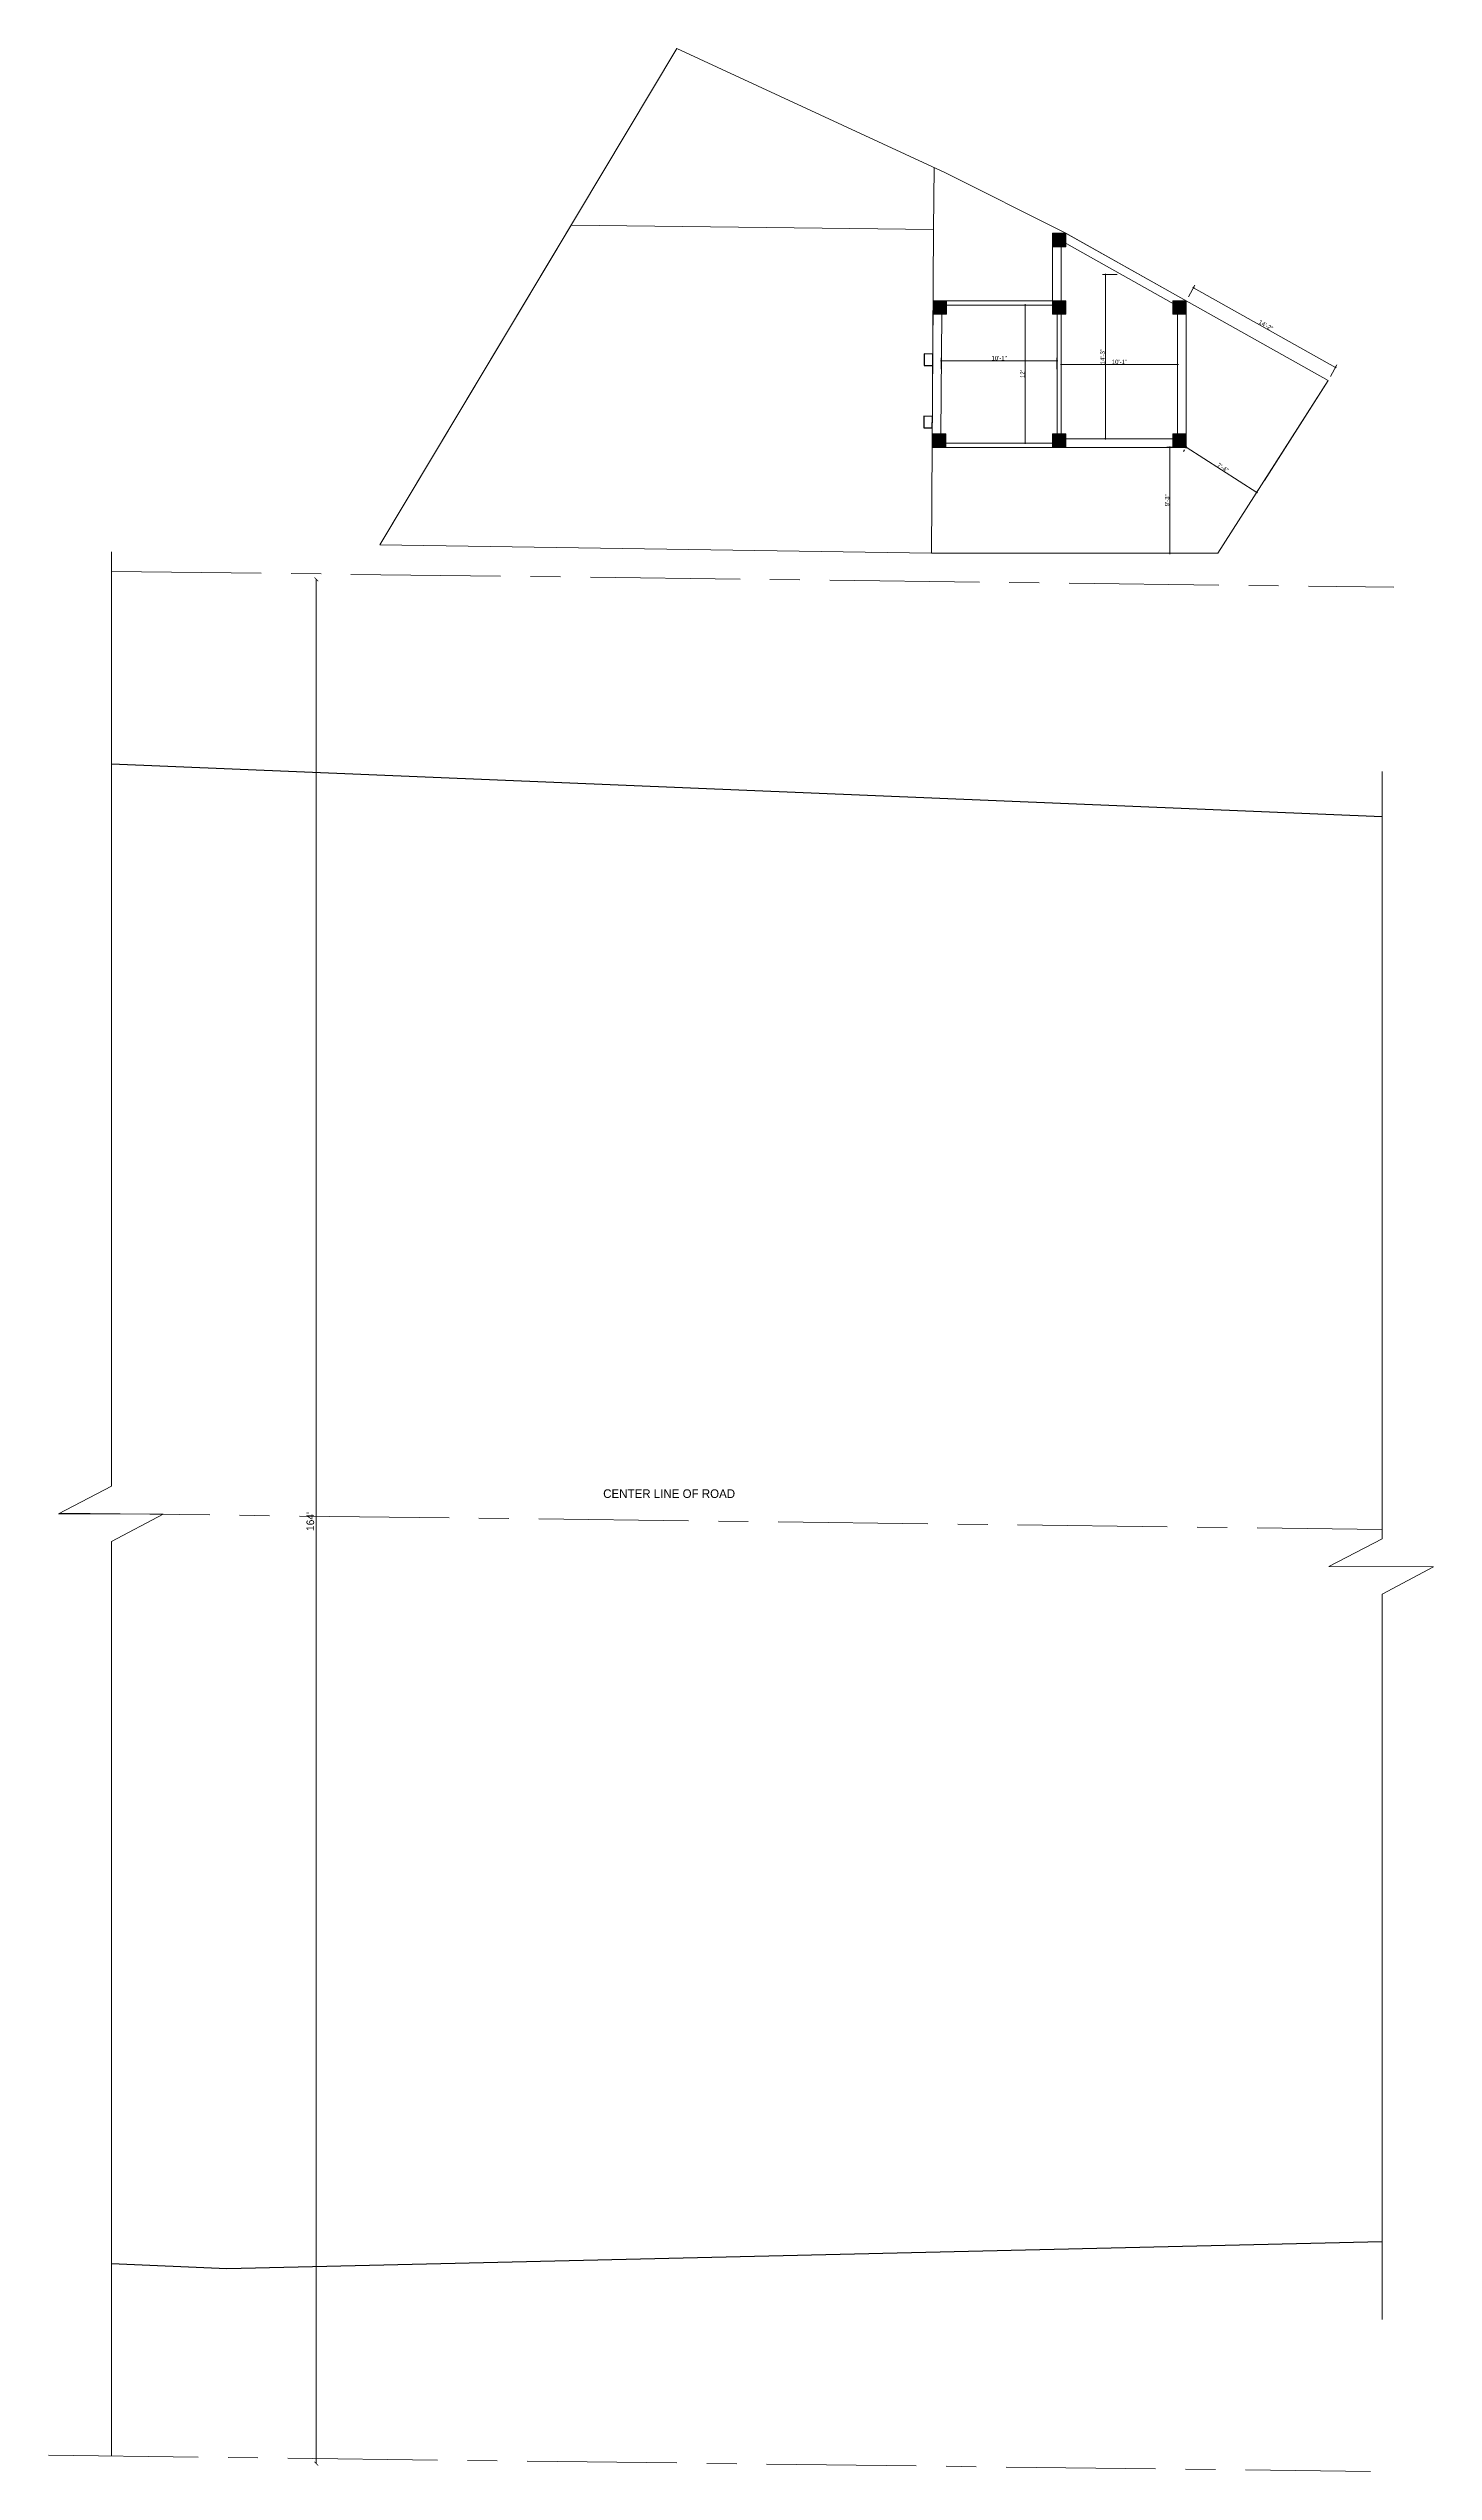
# Model space of a CAD drawing. Header units: inches. Extents: x 4069 to 291496, y -47643 to 12535.
# Drawn here: x 60106 to 61552, y 6206 to 8737 of the extents above; entities that cross this region are included whole.
import ezdxf

# ---------------------------------------------------------------- set-up
doc = ezdxf.new("R2010")
doc.units = ezdxf.units.IN
doc.header["$LTSCALE"] = 5
doc.header["$MEASUREMENT"] = 0
doc.linetypes.add('CENTER', pattern=[2, 1.25, -0.25, 0.25, -0.25])
doc.layers.add('A-WALL', color=7, linetype='Continuous', lineweight=9)
doc.layers.add('DOOR', color=62, linetype='Continuous', lineweight=0)
for name, color, linetype in [('DIM', 5, 'Continuous'), ('TEXT', 6, 'Continuous'), ('WALL', 7, 'Continuous')]:
    doc.layers.add(name, color=color, linetype=linetype)
doc.layers.add('dim line', color=7, linetype='Continuous', lineweight=15, true_color=0xfab2b2)
doc.styles.get("Standard").update_dxf_attribs({"font": 'arial.ttf'})
doc.styles.add('tt', font='stylu.ttf', dxfattribs={"height": 8})
doc.dimstyles.new('Copy(2) of STANDARD', dxfattribs={"dimtxt": 2, "dimasz": 4, "dimexe": 0, "dimexo": 0, "dimgap": 2, "dimtad": 1, "dimdec": 0, "dimzin": 0, "dimdsep": 46, "dimlunit": 3, "dimtxsty": 'tt', "dimblk": 'ARCHTICK', "dimcen": 0.0505, "dimse1": 1, "dimse2": 1, "dimclrd": 5, "dimclre": 5, "dimclrt": 7, "dimadec": 1, "dimazin": 0, "dimtm": 1e-09, "dimtfac": 1, "dimtdec": 0, "dimtofl": 0, "dimtmove": 1, "dimatfit": 3, "dimfxl": 1, "dimtolj": 2, "dimtzin": 0, "dimlwd": 13, "dimarcsym": 0})
doc.dimstyles.new('Standard$0', dxfattribs={"dimtxt": 6, "dimasz": 4, "dimexe": 3, "dimexo": 6, "dimgap": 3, "dimtad": 1, "dimdec": 1, "dimzin": 0, "dimdsep": 46, "dimlunit": 4, "dimtxsty": 'Standard', "dimcen": 0.09, "dimclrd": 6, "dimclre": 6, "dimclrt": 7, "dimadec": 0, "dimazin": 0, "dimtfac": 1, "dimtdec": 1, "dimtix": 1, "dimtofl": 0, "dimtmove": 1, "dimatfit": 3, "dimfxl": 1, "dimtolj": 1, "dimtzin": 0, "dimlwd": 18, "dimlwe": 18, "dimarcsym": 0})

# ---------------------------------------------------------------- blocks, each defined once
blk = doc.blocks.new('_ArchTick')
at = {"color": 0, "linetype": 'ByBlock', "const_width": 0.15}
blk.add_lwpolyline([(-0.5, -0.5), (0.5, 0.5)], dxfattribs=at)
blk = doc.blocks.new('*D1884')
at = {"layer": 'Defpoints', "color": 0, "ltscale": 5, "transparency": 16777216}
for p in [(60841.1, 8182.2), (60385.4, 6214.3), (60816.9, 6214.3)]:
    blk.add_point(p, dxfattribs=at)
at = {"layer": 'DIM', "color": 5, "lineweight": 13, "ltscale": 5, "transparency": 16777216}
blk.add_line((60385.4, 8182.2), (60385.4, 6214.3), dxfattribs=at)
at = {"layer": 'DIM', "color": 5, "lineweight": 13, "ltscale": 5, "transparency": 16777216, "xscale": 4, "yscale": 4, "zscale": 4}
for p, rotation in [((60385.4, 8182.2), 90), ((60385.4, 6214.3), 270)]:
    blk.add_blockref('_ArchTick', p, dxfattribs=dict(at, rotation=rotation))
at = {"layer": 'DIM', "color": 7, "ltscale": 5, "transparency": 16777216, "insert": (60379.2, 7198.2), "char_height": 8, "attachment_point": 5, "rotation": 90, "style": 'tt'}
blk.add_mtext("\\A2;164'", dxfattribs=at)
blk = doc.blocks.new('oblique')
at = {"color": 0, "lineweight": -2}
blk.add_line((0.25, 0.25), (-0.25, -0.25), dxfattribs=at)
at = {"layer": 'dim line', "lineweight": 9}
for p, q in [((-0.4375, 0), (0.4375, 0)), ((0, 0.4375), (0, -0.4375))]:
    blk.add_line(p, q, dxfattribs=at)
blk = doc.blocks.new('*D1887')
at = {"layer": 'A-WALL', "color": 47, "lineweight": 0, "ltscale": 5, "transparency": 16777216}
for p, q in [((61287.7, 8320), (61273.7, 8320)), ((61287.7, 8209.4), (61273.7, 8209.4))]:
    blk.add_line(p, q, dxfattribs=at)
at = {"layer": 'A-WALL', "color": 33, "lineweight": 0, "ltscale": 5, "transparency": 16777216}
blk.add_line((61276.7, 8320), (61276.7, 8209.4), dxfattribs=at)
at = {"layer": 'Defpoints', "color": 0, "ltscale": 5, "transparency": 16777216}
for p in [(61292.7, 8320, -58.2), (61276.7, 8209.4), (61292.7, 8209.4, -58.2)]:
    blk.add_point(p, dxfattribs=at)
at = {"layer": 'A-WALL', "color": 33, "lineweight": 0, "ltscale": 5, "transparency": 16777216, "xscale": 2, "yscale": 2, "zscale": 2}
for p, rotation in [((61276.7, 8320), 90), ((61276.7, 8209.4), 270)]:
    blk.add_blockref('oblique', p, dxfattribs=dict(at, rotation=rotation))
at = {"layer": 'A-WALL', "color": 7, "ltscale": 5, "transparency": 16777216, "insert": (61273.9, 8264.7), "char_height": 4.5, "attachment_point": 5, "rotation": 90}
blk.add_mtext('\\A1;9\'-3"', dxfattribs=at)
blk = doc.blocks.new('_OBLIQUE')
at = {"color": 0, "linetype": 'ByBlock'}
blk.add_line((-0.5, -0.5), (0.5, 0.5), dxfattribs=at)
blk = doc.blocks.new('*D1888')
at = {"layer": 'A-WALL', "color": 47, "lineweight": 0, "ltscale": 5, "transparency": 16777216}
for p, q in [((61296.2, 8477.3), (61303, 8489.3)), ((61444.4, 8394.1), (61451.2, 8406.1))]:
    blk.add_line(p, q, dxfattribs=at)
at = {"layer": 'A-WALL', "color": 33, "lineweight": 0, "ltscale": 5, "transparency": 16777216}
blk.add_line((61301.5, 8486.7), (61449.7, 8403.5), dxfattribs=at)
at = {"layer": 'Defpoints', "color": 0, "ltscale": 5, "transparency": 16777216}
for p in [(61293.8, 8473, -58.2), (61449.7, 8403.5), (61442, 8389.7, -58.2)]:
    blk.add_point(p, dxfattribs=at)
at = {"layer": 'A-WALL', "color": 33, "lineweight": 0, "ltscale": 5, "transparency": 16777216, "xscale": 2, "yscale": 2, "zscale": 2}
for p, rotation in [((61301.5, 8486.7), 150.6791819765451), ((61449.7, 8403.5), 330.6791819765451)]:
    blk.add_blockref('oblique', p, dxfattribs=dict(at, rotation=rotation))
at = {"layer": 'A-WALL', "color": 7, "ltscale": 5, "transparency": 16777216, "insert": (61377, 8447.5), "char_height": 4.5, "attachment_point": 5, "rotation": 330.6792}
blk.add_mtext('\\A1;14\'-2"', dxfattribs=at)
blk = doc.blocks.new('*D1941')
at = {"layer": 'A-WALL', "color": 47, "lineweight": 0, "ltscale": 5, "transparency": 16777216}
for p, q in [((61095.8, 8468.5), (61128.7, 8468.5)), ((61095.8, 8324.5), (61128.7, 8324.5))]:
    blk.add_line(p, q, dxfattribs=at)
at = {"layer": 'A-WALL', "color": 33, "lineweight": 0, "ltscale": 5, "transparency": 16777216}
blk.add_line((61125.7, 8468.5), (61125.7, 8324.5), dxfattribs=at)
at = {"layer": 'Defpoints', "color": 0, "ltscale": 5, "transparency": 16777216}
for p in [(61090.8, 8468.5, -58.2), (61090.8, 8324.5, -58.2), (61125.7, 8324.5)]:
    blk.add_point(p, dxfattribs=at)
at = {"layer": 'A-WALL', "color": 33, "lineweight": 0, "ltscale": 5, "transparency": 16777216, "xscale": 2, "yscale": 2, "zscale": 2}
for p, rotation in [((61125.7, 8468.5), 90), ((61125.7, 8324.5), 270)]:
    blk.add_blockref('oblique', p, dxfattribs=dict(at, rotation=rotation))
at = {"layer": 'A-WALL', "color": 7, "ltscale": 5, "transparency": 16777216, "insert": (61122.9, 8396.5), "char_height": 4.5, "attachment_point": 5, "rotation": 90}
blk.add_mtext("\\A1;12'", dxfattribs=at)
blk = doc.blocks.new('*D1942')
at = {"layer": 'A-WALL', "color": 47, "lineweight": 0, "ltscale": 5, "transparency": 16777216}
for p, q in [((61038.1, 8401.5), (61038.1, 8413.3)), ((61158.9, 8401.5), (61158.9, 8413.3))]:
    blk.add_line(p, q, dxfattribs=at)
at = {"layer": 'A-WALL', "color": 33, "lineweight": 0, "ltscale": 5, "transparency": 16777216}
blk.add_line((61038.1, 8410.3), (61158.9, 8410.3), dxfattribs=at)
at = {"layer": 'Defpoints', "color": 0, "ltscale": 5, "transparency": 16777216}
for p in [(61158.9, 8410.3), (61038.1, 8396.5, -58.2), (61158.9, 8396.5, -58.2)]:
    blk.add_point(p, dxfattribs=at)
at = {"layer": 'A-WALL', "color": 33, "lineweight": 0, "ltscale": 5, "transparency": 16777216, "xscale": 2, "yscale": 2, "zscale": 2, "rotation": 180}
blk.add_blockref('oblique', (61038.1, 8410.3), dxfattribs=at)
at = {"layer": 'A-WALL', "color": 33, "lineweight": 0, "ltscale": 5, "transparency": 16777216, "xscale": 2, "yscale": 2, "zscale": 2}
blk.add_blockref('oblique', (61158.9, 8410.3), dxfattribs=at)
at = {"layer": 'A-WALL', "color": 7, "ltscale": 5, "transparency": 16777216, "insert": (61098.5, 8413.1), "char_height": 4.5, "attachment_point": 5}
blk.add_mtext('\\A1;10\'-1"', dxfattribs=at)
blk = doc.blocks.new('*D1943')
at = {"layer": 'A-WALL', "color": 33, "lineweight": 0, "ltscale": 5, "transparency": 16777216}
blk.add_line((61163.4, 8406.4), (61284.8, 8406.4), dxfattribs=at)
at = {"layer": 'A-WALL', "color": 47, "lineweight": 0, "ltscale": 5, "transparency": 16777216}
for p, q in [((61163.4, 8405.3), (61163.4, 8403.4)), ((61284.8, 8405.3), (61284.8, 8403.4))]:
    blk.add_line(p, q, dxfattribs=at)
at = {"layer": 'Defpoints', "color": 0, "ltscale": 5, "transparency": 16777216}
for p in [(61163.4, 8410.3, -58.2), (61284.8, 8410.3, -58.2), (61284.8, 8406.4)]:
    blk.add_point(p, dxfattribs=at)
at = {"layer": 'A-WALL', "color": 33, "lineweight": 0, "ltscale": 5, "transparency": 16777216, "xscale": 2, "yscale": 2, "zscale": 2, "rotation": 180}
blk.add_blockref('oblique', (61163.4, 8406.4), dxfattribs=at)
at = {"layer": 'A-WALL', "color": 33, "lineweight": 0, "ltscale": 5, "transparency": 16777216, "xscale": 2, "yscale": 2, "zscale": 2}
blk.add_blockref('oblique', (61284.8, 8406.4), dxfattribs=at)
at = {"layer": 'A-WALL', "color": 7, "ltscale": 5, "transparency": 16777216, "insert": (61224.1, 8409.2), "char_height": 4.5, "attachment_point": 5}
blk.add_mtext('\\A1;10\'-1"', dxfattribs=at)
blk = doc.blocks.new('*D1944')
at = {"layer": 'A-WALL', "color": 47, "lineweight": 0, "ltscale": 5, "transparency": 16777216}
for p, q in [((61291.1, 8315.7), (61292.1, 8317.4)), ((61370.2, 8277.1), (61369.2, 8275.4))]:
    blk.add_line(p, q, dxfattribs=at)
at = {"layer": 'A-WALL', "color": 33, "lineweight": 0, "ltscale": 5, "transparency": 16777216}
blk.add_line((61293.8, 8320), (61367.6, 8272.9), dxfattribs=at)
at = {"layer": 'Defpoints', "color": 0, "ltscale": 5, "transparency": 16777216}
for p in [(61293.8, 8320, -58.2), (61367.6, 8272.9, -58.2), (61367.6, 8272.9)]:
    blk.add_point(p, dxfattribs=at)
at = {"layer": 'A-WALL', "color": 33, "lineweight": 0, "ltscale": 5, "transparency": 16777216, "xscale": 2, "yscale": 2, "zscale": 2}
for p, rotation in [((61293.8, 8320), 147.4840471670219), ((61367.6, 8272.9), 327.4840471670219)]:
    blk.add_blockref('oblique', p, dxfattribs=dict(at, rotation=rotation))
at = {"layer": 'A-WALL', "color": 7, "ltscale": 5, "transparency": 16777216, "insert": (61332.1, 8298.8), "char_height": 4.5, "attachment_point": 5, "rotation": 327.484}
blk.add_mtext('\\A1;7\'-4"', dxfattribs=at)
blk = doc.blocks.new('*D1945')
at = {"layer": 'A-WALL', "color": 47, "lineweight": 0, "ltscale": 5, "transparency": 16777216}
for p, q in [((61221.6, 8500.4), (61206.4, 8500.4)), ((61216.6, 8329), (61206.4, 8329))]:
    blk.add_line(p, q, dxfattribs=at)
at = {"layer": 'A-WALL', "color": 33, "lineweight": 0, "ltscale": 5, "transparency": 16777216}
blk.add_line((61209.4, 8329), (61209.4, 8500.4), dxfattribs=at)
at = {"layer": 'Defpoints', "color": 0, "ltscale": 5, "transparency": 16777216}
for p in [(61209.4, 8500.4), (61226.6, 8500.4, -58.2), (61221.6, 8329, -58.2)]:
    blk.add_point(p, dxfattribs=at)
at = {"layer": 'A-WALL', "color": 33, "lineweight": 0, "ltscale": 5, "transparency": 16777216, "xscale": 2, "yscale": 2, "zscale": 2}
for p, rotation in [((61209.4, 8500.4), 90), ((61209.4, 8329), 270)]:
    blk.add_blockref('oblique', p, dxfattribs=dict(at, rotation=rotation))
at = {"layer": 'A-WALL', "color": 7, "ltscale": 5, "transparency": 16777216, "insert": (61206.6, 8414.7), "char_height": 4.5, "attachment_point": 5, "rotation": 90}
blk.add_mtext('\\A1;14\'-3"', dxfattribs=at)

msp = doc.modelspace()

# ---------------------------------------------------------------- hatches: boundary and pattern name
at = {"layer": 'A-WALL', "ltscale": 5}
h = msp.add_hatch(dxfattribs=at)
h.set_pattern_fill('ANSI31', color=256)
h.set_pattern_definition([(45, (36732.1076, 6890.76303), (-0.08838834765, 0.08838834765), [])])
h.paths.add_polyline_path([(61168.18561, 8543.48417), (61154.18561, 8543.48417), (61154.18561, 8529.48417), (61168.18561, 8529.48417)])
h = msp.add_hatch(dxfattribs=at)
h.set_pattern_fill('ANSI31', color=256)
h.set_pattern_definition([(45, (36717.13478, 6820.23823), (-0.08838834765, 0.08838834765), [])])
h.paths.add_polyline_path([(61043.59168, 8458.95937), (61043.59168, 8472.95937), (61029.59168, 8472.95937), (61029.59168, 8458.95937)])
h = msp.add_hatch(dxfattribs=at)
h.set_pattern_fill('ANSI31', color=256)
h.set_pattern_definition([(45, (36732.1076, 6820.23823), (-0.08838834765, 0.08838834765), [])])
h.paths.add_polyline_path([(61168.18561, 8472.95937), (61154.18561, 8472.95937), (61154.18561, 8458.95937), (61168.18561, 8458.95937)])
h = msp.add_hatch(dxfattribs=at)
h.set_pattern_fill('ANSI31', color=256)
h.set_pattern_definition([(45, (36748.05327, 6820.23823), (-0.08838834765, 0.08838834765), [])])
h.paths.add_polyline_path([(61293.7524, 8458.95937), (61293.7524, 8472.95937), (61279.7524, 8472.95937), (61279.7524, 8458.95937)])
h = msp.add_hatch(dxfattribs=at)
h.set_pattern_fill('ANSI31', color=256)
h.set_pattern_definition([(45, (36716.22721, 6830.23802), (-0.08838834765, 0.08838834765), [])])
h.paths.add_polyline_path([(61028.68412, 8333.95916), (61028.68412, 8319.95916), (61042.68412, 8319.95916), (61042.68412, 8333.95916)])
h = msp.add_hatch(dxfattribs=at)
h.set_pattern_fill('ANSI31', color=256)
h.set_pattern_definition([(45, (36732.1076, 6830.23823), (-0.08838834765, 0.08838834765), [])])
h.paths.add_polyline_path([(61168.18561, 8333.95937), (61154.18561, 8333.95937), (61154.18561, 8319.95937), (61168.18561, 8319.95937)])
h = msp.add_hatch(dxfattribs=at)
h.set_pattern_fill('ANSI31', color=256)
h.set_pattern_definition([(45, (36748.05327, 6830.23823), (-0.08838834765, 0.08838834765), [])])
h.paths.add_polyline_path([(61279.7524, 8333.95937), (61279.7524, 8319.95937), (61293.7524, 8319.95937), (61293.7524, 8333.95937)])

# ---------------------------------------------------------------- linework, layer by layer
for p, q in [((60171.69686, 7989.57995, -31.2793), (61498.45137, 7934.60523, -59.12383)), ((61498.45137, 6445.8675, 1.516), (60292.0466, 6417.79223, 1.516)), ((60292.0466, 6417.79223, 1.516), (60171.69686, 6422.95883, 1.516))]:
    msp.add_line(p, q)
for p, q in [((61030.07744, 8547.35725), (61030.50126, 8612.26841)), ((61154.18561, 8472.95937), (61154.18561, 8529.48417)), ((61163.18561, 8472.95937), (61163.18561, 8529.48417)), ((61163.77832, 8535.63715), (61289.34511, 8465.11235)), ((61168.18561, 8543.48417), (61293.7524, 8472.95937)), ((61038.50046, 8458.95937), (61037.61902, 8333.95937)), ((61043.59168, 8468.45937), (61154.18561, 8468.45937)), ((61158.93561, 8458.95937), (61158.93561, 8333.95937)), ((61163.43561, 8458.95937), (61163.43561, 8333.95937)), ((61284.7524, 8333.95937), (61284.7524, 8458.95937)), ((61375.48602, 8285.35759), (61441.99829, 8389.69682)), ((61168.18561, 8328.95937), (61279.7524, 8328.95937)), ((61042.61882, 8324.45937), (61154.18561, 8324.45937)), ((61027.87061, 8209.36445), (61327.0433, 8209.36445)), ((61027.87061, 8209.36445), (61177.45695, 8209.36445))]:
    msp.add_line(p, q, dxfattribs=at)
at = {"layer": 'A-WALL', "linetype": 'CENTER', "ltscale": 25}
for p, q in [((60171.69686, 8190.40722), (61510.57258, 8173.91329)), ((60117.87715, 7206.99558), (61498.45137, 7189.98795)), ((60105.75593, 6223.07024), (61486.33015, 6206.06261))]:
    msp.add_line(p, q, dxfattribs=at)
at = {"layer": 'A-WALL', "ltscale": 5, "elevation": -58.16904}
for points in [[(60762.06099, 8736.54592), (60451.93547, 8218.00834), (61027.87061, 8209.36445), (61327.0433, 8209.36445), (61441.99829, 8389.69682), (61165.9044, 8544.76542), (61042.53932, 8606.69525)], [(61028.59271, 8319.95937), (61293.7524, 8319.95937), (61293.7524, 8472.95937), (61168.18561, 8543.48417), (61154.18561, 8543.48417), (61154.18561, 8472.95937), (61029.59168, 8472.95937)], [(61154.18561, 8529.48417), (61168.18561, 8529.48417), (61168.18561, 8543.48417), (61154.18561, 8543.48417)], [(61029.59168, 8458.95937), (61043.59168, 8458.95937), (61043.59168, 8472.95937), (61029.59168, 8472.95937)], [(61154.18561, 8458.95937), (61168.18561, 8458.95937), (61168.18561, 8472.95937), (61154.18561, 8472.95937)], [(61279.7524, 8458.95937), (61293.7524, 8458.95937), (61293.7524, 8472.95937), (61279.7524, 8472.95937)], [(61028.68412, 8333.95916), (61042.68412, 8333.95916), (61042.68412, 8319.95916), (61028.68412, 8319.95916)], [(61154.18561, 8333.95937), (61168.18561, 8333.95937), (61168.18561, 8319.95937), (61154.18561, 8319.95937)], [(61279.7524, 8333.95937), (61293.7524, 8333.95937), (61293.7524, 8319.95937), (61279.7524, 8319.95937)]]:
    msp.add_lwpolyline(points, close=True, dxfattribs=at)
at = {"layer": 'A-WALL', "linetype": 'Continuous', "ltscale": 5}
for points, elevation in [([(60171.69686, 8210.88055), (60171.69686, 7235.01007), (60116.10714, 7206.07424), (60225.37008, 7205.82424), (60171.69686, 7177.21527), (60171.69686, 6222.25789)], -31.2793), ([(61498.45137, 7981.45409), (61498.45137, 7180.03535), (61442.86164, 7151.09953), (61552.12458, 7150.84953), (61498.45137, 7122.24056), (61498.45137, 6364.80426)], -59.12383)]:
    msp.add_lwpolyline(points, dxfattribs=dict(at, elevation=elevation))
at = {"layer": 'DOOR', "lineweight": 13, "elevation": -58.16904}
msp.add_lwpolyline([(60451.93547, 8218.00834), (61027.87061, 8209.36445), (61030.07744, 8547.35725), (60651.60212, 8551.85595)], close=True, dxfattribs=at)
at = {"layer": 'WALL', "color": 2, "linetype": 'ByBlock', "ltscale": 5, "elevation": -58.16904}
for points in [[(61020.2292, 8417.47168), (61020.15085, 8405.4717), (61029.15029, 8405.35759), (61029.22864, 8417.35756)], [(61019.8048, 8352.47183), (61019.72645, 8340.47186), (61028.72589, 8340.35775), (61028.80424, 8352.35772)]]:
    msp.add_lwpolyline(points, close=True, dxfattribs=at)

# ---------------------------------------------------------------- texts
at = {"layer": 'TEXT', "lineweight": 70, "style": 'tt'}
msp.add_text('CENTER LINE OF ROAD ', height=9, dxfattribs=at).set_placement((60685.03411, 7222.80047, -58.16904))

# ---------------------------------------------------------------- dimensions: what is measured, and where the dimension line sits
at = {"layer": 'A-WALL', "ltscale": 5}
for base, p1, p2, picture, middle in [((61209.42422, 8500.37475), (61221.62509, 8328.95937, -58.16904), (61226.56172, 8500.37475, -58.16904), '*D1945', (61206.62511, 8414.66706)), ((61125.66443, 8324.45937), (61090.77157, 8468.45937, -58.16904), (61090.77157, 8324.45937, -58.16904), '*D1941', (61122.90522, 8396.45937)), ((61276.6779, 8209.36445), (61292.74037, 8319.95937, -58.16904), (61292.74037, 8209.36445, -58.16904), '*D1887', (61273.87878, 8264.66191))]:
    dim = msp.add_linear_dim(base=base, p1=p1, p2=p2, angle=90, dimstyle='Standard$0', override={"dimtxt": 4.5, "dimasz": 2, "dimexo": 5, "dimgap": 0.5, "dimdec": 0, "dimzin": 12, "dimpost": '\\X', "dimblk": 'oblique', "dimcen": 3, "dimclrd": 33, "dimclre": 47, "dimtfac": 0.5, "dimtdec": 0, "dimfxl": 3, "dimlwd": 0, "dimlwe": 0}, dxfattribs=at)
    dim.commit()
    dim.dimension.update_dxf_attribs({"geometry": picture, "text_midpoint": middle})
for p1, p2, distance, picture, middle in [((61293.7524, 8472.95937, -58.16904), (61441.99829, 8389.69682, -58.16904), 15.78929, '*D1888', (61376.95853, 8447.50038)), ((61293.7524, 8319.95937, -58.16904), (61367.55364, 8272.91391, -58.16904), 0, '*D1944', (61332.13124, 8298.75555))]:
    dim = msp.add_aligned_dim(p1=p1, p2=p2, distance=distance, dimstyle='Standard$0', override={"dimtxt": 4.5, "dimasz": 2, "dimexo": 5, "dimgap": 0.5, "dimdec": 0, "dimzin": 12, "dimpost": '\\X', "dimblk": 'oblique', "dimcen": 3, "dimclrd": 33, "dimclre": 47, "dimtfac": 0.5, "dimtdec": 0, "dimfxl": 3, "dimlwd": 0, "dimlwe": 0}, dxfattribs=at)
    dim.commit()
    dim.dimension.update_dxf_attribs({"geometry": picture, "text_midpoint": middle})
for base, p1, p2, picture, middle in [((61158.93561, 8410.28412), (61038.05974, 8396.45937, -58.16904), (61158.93561, 8396.45937, -58.16904), '*D1942', (61098.49768, 8413.0817)), ((61284.7524, 8406.44797), (61163.43561, 8410.28412, -58.16904), (61284.7524, 8410.28412, -58.16904), '*D1943', (61224.09401, 8409.24555))]:
    dim = msp.add_linear_dim(base=base, p1=p1, p2=p2, dimstyle='Standard$0', override={"dimtxt": 4.5, "dimasz": 2, "dimexo": 5, "dimgap": 0.5, "dimdec": 0, "dimzin": 12, "dimpost": '\\X', "dimblk": 'oblique', "dimcen": 3, "dimclrd": 33, "dimclre": 47, "dimtfac": 0.5, "dimtdec": 0, "dimfxl": 3, "dimlwd": 0, "dimlwe": 0}, dxfattribs=at)
    dim.commit()
    dim.dimension.update_dxf_attribs({"geometry": picture, "text_midpoint": middle})
at = {"layer": 'DIM', "ltscale": 5}
dim = msp.add_linear_dim(base=(60385.37352, 6214.30958), p1=(60841.13472, 8182.16026), p2=(60816.89229, 6214.30958), angle=90, dimstyle='Copy(2) of STANDARD', dxfattribs=at)
dim.commit()
dim.dimension.update_dxf_attribs({"geometry": '*D1884', "text_midpoint": (60379.19489, 7198.23492)})

doc.saveas('drawing.dxf')
